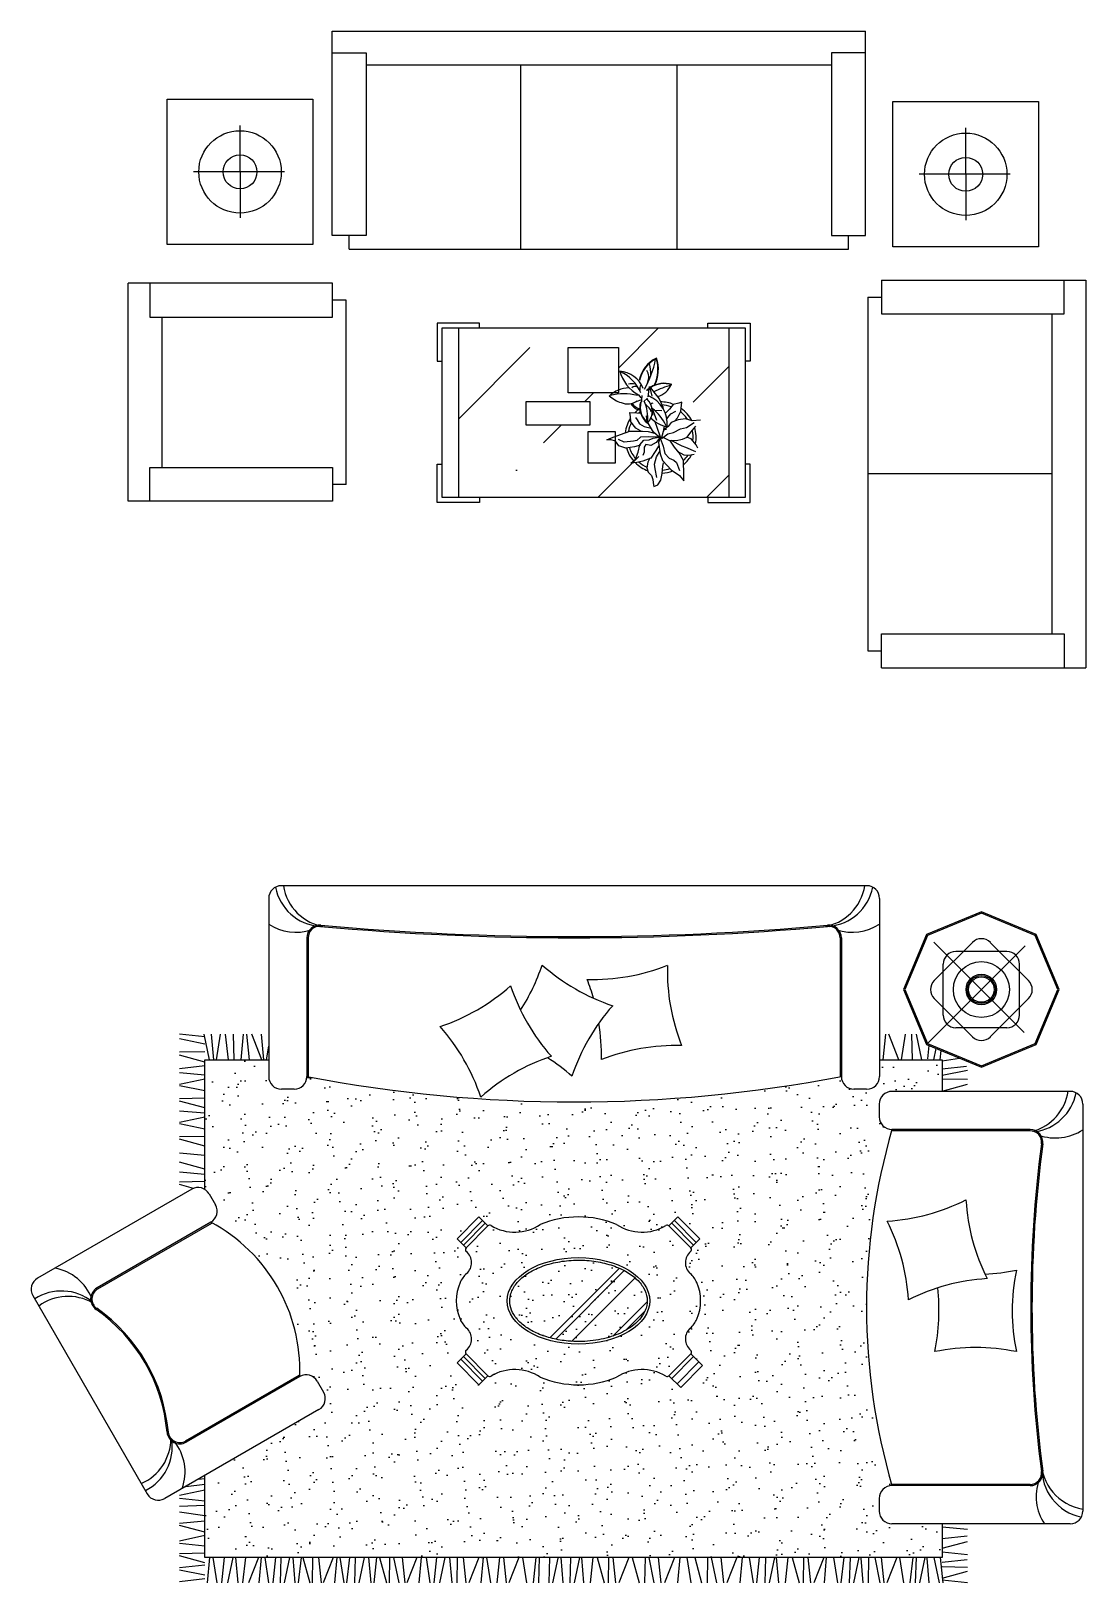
# Model space of a CAD drawing. Header units: inches. Extents: x 10.7 to 53.2, y 13 to 37.8.
# Drawn here: x 39.7 to 44.05, y 25.15 to 31.56 of the extents above; entities that cross this region are included whole.
import ezdxf

# ---------------------------------------------------------------- set-up
doc = ezdxf.new("R2010")
doc.units = ezdxf.units.IN
doc.header["$MEASUREMENT"] = 0
for name, color, linetype in [('02', 2, 'Continuous'), ('4', 4, 'Continuous'), ('8', 8, 'Continuous')]:
    doc.layers.add(name, color=color, linetype=linetype)

msp = doc.modelspace()

# ---------------------------------------------------------------- hatches: boundary and pattern name
at = {"layer": '4'}
h = msp.add_hatch(dxfattribs=at)
h.set_pattern_fill('ANSI36', color=256, scale=0.1, angle=180, style=0)
h.set_pattern_definition([(225, (61.4027, 24.74884), (-0.16838, -0.6173926), [0.79375, -0.15875, 0, -0.15875])])
h.paths.add_polyline_path([(42.5794, 30.3312), (41.464, 30.3312), (41.464, 29.6312), (42.5794, 29.6312)])
h.paths.add_polyline_path([(42.1097, 29.9042), (42.1097, 29.7728), (41.9991, 29.7728), (41.9991, 29.9042)], flags=16)
h.paths.add_polyline_path([(42.1235, 30.0632), (41.9162, 30.0632), (41.9162, 30.2499), (42.1235, 30.2499)], flags=16)
h.paths.add_polyline_path([(42.0061, 29.9301), (41.7435, 29.9301), (41.7435, 30.0269), (42.0061, 30.0269)], flags=16)
h = msp.add_hatch(dxfattribs=at)
h.set_pattern_fill('AR-SAND', color=256, scale=0.00525, angle=360, style=0)
h.set_pattern_definition([(37.5, (38.4322, 23.71842), (-0.0084, 0.256942), [0, -0.202692, 0, -0.226695, 0, -0.216694]), (7.5, (38.4322, 23.71842), (0.236, 0.376333), [0, -0.109347, 0, -0.1826895, 0, -0.070009]), (327.5, (38.26817, 23.71842), (0.415271, 0.000755), [0, -0.066675, 0, -0.24003, 0, -0.3133725]), (317.5, (38.26817, 23.71842), (0.400867, 0.117038), [0, -0.0333375, 0, -0.157353, 0, -0.1800225])])
edge = h.paths.add_edge_path()
edge.add_ellipse((41.959, 26.3152), major_axis=(-0.294, 0), ratio=0.607143, start_angle=0, end_angle=360)
at = {"layer": '8'}
h = msp.add_hatch(dxfattribs=at)
h.set_pattern_fill('AR-SAND', color=256, scale=0.07, angle=90, style=0)
h.set_pattern_definition([(127.5, (166.6913, -22.34588), (-0.13487766, -0.004409535), [0, -0.1064, 0, -0.119, 0, -0.11375]), (97.5, (166.6913, -22.34588), (-0.19755022, 0.12388437), [0, -0.0574, 0, -0.0959, 0, -0.03675]), (57.5, (166.6913, -22.43198), (-0.00039613, 0.21798993), [0, -0.035, 0, -0.126, 0, -0.1645]), (47.5, (166.6913, -22.43198), (-0.0614373, 0.21042886), [0, -0.0175, 0, -0.0826, 0, -0.0945])])
h.paths.add_polyline_path([(43.2524, 27.0225, -0.414214), (43.1999, 27.075), (43.1999, 27.1275, -0.414214), (43.2524, 27.18), (43.4589, 27.18), (43.4589, 27.3105), (43.201, 27.3105), (43.201, 27.2414, -0.414214), (43.1485, 27.1889), (43.096, 27.1889, -0.414214), (43.0435, 27.2414, -0.094227), (40.8615, 27.237), (40.8383, 27.237, -0.389983), (40.786, 27.1889), (40.7335, 27.1889, -0.414214), (40.681, 27.2414), (40.681, 27.3105), (40.4174, 27.3105), (40.4174, 26.775, -0.123229), (40.4352, 26.7567), (40.4614, 26.7112, -0.414214), (40.4422, 26.6395, -0.285714), (40.8097, 26.003, -0.414214), (40.8814, 25.9837), (40.9077, 25.9383, -0.414214), (40.8885, 25.8666), (40.4174, 25.5946), (40.4174, 25.2562), (43.4589, 25.2562), (43.4589, 25.395), (43.2524, 25.395, -0.414214), (43.1999, 25.4475), (43.1999, 25.5, -0.414214), (43.2524, 25.5525, -0.142857)])
h.paths.add_polyline_path([(42.4596, 26.5713), (42.4225, 26.5342), (42.3324, 26.6243), (42.3696, 26.6614)], flags=16)
h.paths.add_polyline_path([(41.5856, 26.6243), (41.4955, 26.5342), (41.4584, 26.5713), (41.5485, 26.6614)], flags=16)
edge = h.paths.add_edge_path(flags=16)
edge.add_ellipse((41.959, 26.3152), major_axis=(-0.294, 0), ratio=0.607143, start_angle=0, end_angle=360)
edge = h.paths.add_edge_path(flags=0)
edge.add_spline(control_points=[(42.1925, 26.41), (42.1933, 26.4093), (42.1941, 26.4086), (42.2086, 26.3957), (42.2195, 26.3826), (42.2352, 26.3554), (42.24, 26.3414), (42.2424, 26.3221), (42.2426, 26.3168), (42.2424, 26.3115)], knot_values=[3.118922, 3.118922, 3.118922, 3.118922, 3.134096, 3.134096, 3.395483, 3.395483, 3.656871, 3.656871, 3.75548, 3.75548, 3.75548, 3.75548], degree=3, periodic=0)
edge.add_spline(control_points=[(42.2424, 26.3115), (42.2421, 26.3028), (42.2406, 26.294), (42.2366, 26.281), (42.235, 26.2767), (42.233, 26.2724)], knot_values=[2.874632, 2.874632, 2.874632, 2.874632, 3.03741, 3.03741, 3.118922, 3.118922, 3.118922, 3.118922], degree=3, periodic=0)
edge.add_spline(control_points=[(42.233, 26.2724), (42.2288, 26.2629), (42.223, 26.2536), (42.2033, 26.2286), (42.1863, 26.2136), (42.162, 26.1982), (42.1583, 26.196), (42.1545, 26.1938)], knot_values=[2.321814, 2.321814, 2.321814, 2.321814, 2.501689, 2.501689, 2.819525, 2.819525, 2.874632, 2.874632, 2.874632, 2.874632], degree=3, periodic=0)
edge.add_spline(control_points=[(42.1545, 26.1938), (42.1383, 26.1847), (42.1202, 26.1766), (42.1008, 26.1699)], knot_values=[2.087513, 2.087513, 2.087513, 2.087513, 2.321814, 2.321814, 2.321814, 2.321814], degree=3, periodic=0)
edge.add_spline(control_points=[(42.1008, 26.1699), (42.0985, 26.1691), (42.0961, 26.1683), (42.067, 26.1589), (42.0378, 26.1528), (41.9823, 26.147), (41.9562, 26.1465), (41.9305, 26.148)], knot_values=[1.471399, 1.471399, 1.471399, 1.471399, 1.499827, 1.499827, 1.817662, 1.817662, 2.087513, 2.087513, 2.087513, 2.087513], degree=3, periodic=0)
edge.add_spline(control_points=[(41.9305, 26.148), (41.9259, 26.1483), (41.9213, 26.1487), (41.8992, 26.1507), (41.8818, 26.1532), (41.865, 26.1568)], knot_values=[1.237422, 1.237422, 1.237422, 1.237422, 1.285407, 1.285407, 1.471399, 1.471399, 1.471399, 1.471399], degree=3, periodic=0)
edge.add_spline(control_points=[(41.865, 26.1568), (41.8603, 26.1578), (41.8557, 26.1588), (41.8478, 26.1608), (41.8444, 26.1616), (41.841, 26.1626)], knot_values=[1.14759, 1.14759, 1.14759, 1.14759, 1.198834, 1.198834, 1.237422, 1.237422, 1.237422, 1.237422], degree=3, periodic=0)
edge.add_spline(control_points=[(41.841, 26.1626), (41.8237, 26.1673), (41.8073, 26.1731), (41.7736, 26.1877), (41.757, 26.1969), (41.7279, 26.2174), (41.7155, 26.2286), (41.6955, 26.2522), (41.688, 26.2646), (41.678, 26.2897), (41.6755, 26.3024), (41.6755, 26.3152), (41.6755, 26.3254), (41.6771, 26.3356), (41.6848, 26.3597), (41.6922, 26.3734), (41.7132, 26.3997), (41.7266, 26.4121), (41.7587, 26.4346), (41.7774, 26.4447), (41.8185, 26.4616), (41.841, 26.4685), (41.8882, 26.4785), (41.9129, 26.4816), (41.9629, 26.4838), (41.9881, 26.4829), (42.0373, 26.4773), (42.0613, 26.4725), (42.0994, 26.4613), (42.1143, 26.4559), (42.1282, 26.4497)], knot_values=[4.081409, 4.081409, 4.081409, 4.081409, 4.280057, 4.280057, 4.517292, 4.517292, 4.754528, 4.754528, 4.991763, 4.991763, 5.228999, 5.228999, 5.228999, 5.419392, 5.419392, 5.680779, 5.680779, 5.942167, 5.942167, 6.203554, 6.203554, 6.464941, 6.464941, 6.726329, 6.726329, 6.987716, 6.987716, 7.249104, 7.249104, 7.430775, 7.430775, 7.430775, 7.430775], degree=3, periodic=0)
edge.add_spline(control_points=[(42.1282, 26.4497), (42.1343, 26.447), (42.1402, 26.4441), (42.1467, 26.4408), (42.1474, 26.4404), (42.1482, 26.44)], knot_values=[3.9913, 3.9913, 3.9913, 3.9913, 4.071016, 4.071016, 4.081409, 4.081409, 4.081409, 4.081409], degree=3, periodic=0)
edge.add_spline(control_points=[(42.1482, 26.44), (42.1649, 26.431), (42.1798, 26.421), (42.1925, 26.41)], knot_values=[3.75548, 3.75548, 3.75548, 3.75548, 3.9913, 3.9913, 3.9913, 3.9913], degree=3, periodic=0)
h.paths.add_polyline_path([(42.4225, 26.0962), (42.4708, 26.0479), (42.3807, 25.9578), (42.3324, 26.0061, -0.344079), (42.3196, 26.0045, 0.288387), (42.1165, 26.0002, -0.2), (41.8015, 26.0002, 0.288387), (41.5984, 26.0045, -0.344079), (41.5856, 26.0061), (41.5485, 25.969), (41.4584, 26.059), (41.4955, 26.0962), (41.5856, 26.0061, 0.344079), (41.5984, 26.0045, -0.288387), (41.8015, 26.0002, 0.2), (42.1165, 26.0002, -0.288387), (42.3196, 26.0045, 0.344079), (42.3324, 26.0061)], flags=16)
h.paths.add_polyline_path([(41.4705, 26.3904, 0.205451), (41.4705, 26.24), (41.4705, 26.24, -0.205451), (41.4705, 26.3904)], flags=16)

# ---------------------------------------------------------------- linework, layer by layer
at = {"layer": '02'}
for p, q in [((42.2065, 30.0545), (42.2159, 30.0421)), ((42.2205, 30.0338), (42.2221, 30.0515)), ((42.2471, 30.0471), (42.2526, 30.0892)), ((42.2526, 30.0892), (42.2757, 30.059)), ((42.2526, 30.0892), (42.2617, 30.0489)), ((42.2757, 30.059), (42.2924, 30.0391)), ((42.1713, 29.9817), (42.2, 29.9809)), ((42.1737, 29.9642), (42.1713, 29.9817)), ((42.2, 29.9809), (42.2191, 29.9794)), ((42.2023, 30.0291), (42.2143, 30.0338)), ((42.2143, 30.0338), (42.2185, 30.0323)), ((42.2185, 30.0323), (42.2185, 30.0255)), ((42.2434, 30.0406), (42.2289, 30.0276)), ((42.2654, 29.9714), (42.263, 30)), ((42.2631, 29.9985), (42.2803, 29.9502)), ((42.2735, 29.9913), (42.3031, 29.9902)), ((42.2924, 30.0391), (42.3068, 30.0049)), ((42.3068, 30.0049), (42.3087, 29.9939)), ((42.3339, 29.9953), (42.3162, 29.9776)), ((42.3491, 30.0152), (42.3339, 29.9953)), ((42.3403, 29.977), (42.361, 29.9881)), ((42.373, 30.02), (42.3491, 30.0152)), ((42.3682, 29.9603), (42.3816, 29.9881)), ((42.3857, 30.024), (42.373, 30.02)), ((42.3816, 29.9881), (42.3857, 30.024)), ((42.1753, 29.9435), (42.1737, 29.9642)), ((42.1953, 29.918), (42.1753, 29.9435)), ((42.1936, 29.961), (42.2008, 29.9523)), ((42.2144, 29.9061), (42.1953, 29.918)), ((42.2008, 29.9523), (42.2111, 29.9355)), ((42.2111, 29.9355), (42.2303, 29.9244)), ((42.2303, 29.9244), (42.259, 29.9172)), ((42.2402, 29.9688), (42.2414, 29.9682)), ((42.2422, 29.9443), (42.2402, 29.9688)), ((42.2685, 29.9005), (42.2422, 29.9443)), ((42.2813, 29.9284), (42.2744, 29.9469)), ((42.2988, 29.8758), (42.2813, 29.9284)), ((42.3121, 29.9274), (42.3084, 29.903)), ((42.3292, 29.9244), (42.3123, 29.9116)), ((42.3225, 29.9534), (42.3275, 29.9618)), ((42.3275, 29.9618), (42.3403, 29.977)), ((42.3419, 29.9412), (42.3292, 29.9244)), ((42.3697, 29.9515), (42.3419, 29.9412)), ((42.3561, 29.9476), (42.3682, 29.9603)), ((42.4001, 29.9554), (42.3697, 29.9515)), ((42.3802, 29.9141), (42.404, 29.9196)), ((42.4279, 29.9482), (42.4001, 29.9554)), ((42.404, 29.9196), (42.4367, 29.9412)), ((42.4232, 29.9005), (42.4431, 29.9252)), ((42.0765, 29.8695), (42.0948, 29.8781)), ((42.0933, 29.8687), (42.0765, 29.8695)), ((42.1116, 29.8639), (42.0933, 29.8687)), ((42.0948, 29.8781), (42.133, 29.8917)), ((42.1258, 29.8448), (42.1116, 29.8639)), ((42.1474, 29.8598), (42.1235, 29.8711)), ((42.133, 29.8917), (42.1705, 29.9053)), ((42.1856, 29.8639), (42.1474, 29.8598)), ((42.1705, 29.9053), (42.2231, 29.9053)), ((42.1992, 29.8662), (42.1856, 29.8639)), ((42.2152, 29.8798), (42.1992, 29.8662)), ((42.212, 29.8479), (42.228, 29.8678)), ((42.2478, 29.8814), (42.2152, 29.8798)), ((42.2231, 29.9053), (42.2463, 29.903)), ((42.228, 29.8678), (42.251, 29.8687)), ((42.2463, 29.903), (42.2733, 29.8966)), ((42.2893, 29.8806), (42.2478, 29.8814)), ((42.251, 29.8687), (42.2677, 29.8766)), ((42.2796, 29.8583), (42.2582, 29.8463)), ((42.2677, 29.8766), (42.2924, 29.8798)), ((42.2996, 29.8734), (42.2685, 29.9005)), ((42.2932, 29.8758), (42.2796, 29.8583)), ((42.2956, 29.8781), (42.2893, 29.8583)), ((42.2893, 29.8583), (42.2965, 29.8113)), ((42.2924, 29.8798), (42.2932, 29.8758)), ((42.306, 29.8798), (42.2965, 29.8758)), ((42.2965, 29.8758), (42.3084, 29.8432)), ((42.3084, 29.903), (42.2996, 29.8734)), ((42.3045, 29.8766), (42.3283, 29.8933)), ((42.3386, 29.8631), (42.306, 29.8798)), ((42.3123, 29.9116), (42.31, 29.9053)), ((42.3283, 29.8933), (42.3506, 29.8997)), ((42.3331, 29.8678), (42.3618, 29.867)), ((42.3547, 29.8391), (42.3386, 29.8631)), ((42.3867, 29.8437), (42.3408, 29.867)), ((42.3506, 29.8997), (42.3802, 29.9141)), ((42.3618, 29.867), (42.388, 29.8726)), ((42.388, 29.8726), (42.408, 29.8806)), ((42.408, 29.8806), (42.4232, 29.9005)), ((42.4242, 29.8737), (42.4084, 29.8795)), ((42.4451, 29.8487), (42.4242, 29.8737)), ((42.1546, 29.8352), (42.1258, 29.8448)), ((42.1896, 29.8399), (42.1546, 29.8352)), ((42.1753, 29.7722), (42.1945, 29.7897)), ((42.2152, 29.8471), (42.1896, 29.8399)), ((42.1945, 29.7897), (42.2056, 29.8177)), ((42.2056, 29.8177), (42.212, 29.8479)), ((42.2295, 29.8185), (42.2247, 29.8049)), ((42.2574, 29.7938), (42.2247, 29.7811)), ((42.2375, 29.8503), (42.2295, 29.8384)), ((42.2295, 29.8384), (42.2295, 29.8185)), ((42.2582, 29.8463), (42.2375, 29.8503)), ((42.2535, 29.793), (42.2446, 29.777)), ((42.2757, 29.8216), (42.2574, 29.7938)), ((42.2726, 29.769), (42.2805, 29.7994)), ((42.2917, 29.8471), (42.2757, 29.8216)), ((42.2805, 29.7994), (42.2956, 29.824)), ((42.2965, 29.8113), (42.3051, 29.7834)), ((42.3084, 29.8432), (42.3148, 29.8129)), ((42.3148, 29.8129), (42.3331, 29.793)), ((42.3331, 29.793), (42.3522, 29.7858)), ((42.3746, 29.816), (42.3547, 29.8391)), ((42.3666, 29.822), (42.3943, 29.807)), ((42.3929, 29.7834), (42.3746, 29.816)), ((42.4025, 29.8379), (42.3867, 29.8437)), ((42.3943, 29.807), (42.4168, 29.8061)), ((42.4427, 29.8202), (42.4025, 29.8379)), ((42.4168, 29.8061), (42.4359, 29.8103)), ((42.451, 29.8353), (42.4451, 29.8487)), ((42.1992, 29.7762), (42.1753, 29.7722)), ((42.2247, 29.7811), (42.1992, 29.7762)), ((42.2446, 29.777), (42.2407, 29.7539)), ((42.2407, 29.7539), (42.2471, 29.7356)), ((42.2471, 29.7356), (42.2605, 29.7213)), ((42.2757, 29.7492), (42.2726, 29.769)), ((42.2821, 29.7133), (42.2757, 29.7492)), ((42.2988, 29.7021), (42.3037, 29.7308)), ((42.3037, 29.7308), (42.3068, 29.7611)), ((42.3051, 29.7834), (42.3251, 29.7626)), ((42.3068, 29.7611), (42.3092, 29.7739)), ((42.3251, 29.7626), (42.3419, 29.7459)), ((42.3419, 29.7459), (42.3761, 29.7213)), ((42.3522, 29.7858), (42.3641, 29.7754)), ((42.3641, 29.7754), (42.3682, 29.7651)), ((42.3682, 29.7651), (42.3761, 29.742)), ((42.3937, 29.7252), (42.3929, 29.7834)), ((42.3937, 29.7005), (42.3937, 29.7252)), ((42.2605, 29.7213), (42.2654, 29.7053)), ((42.2654, 29.7053), (42.2685, 29.6814)), ((42.2685, 29.6814), (42.2693, 29.6767)), ((42.2693, 29.6767), (42.2868, 29.683)), ((42.2868, 29.683), (42.2988, 29.7021)), ((42.3761, 29.7213), (42.3937, 29.7005)), ((43.3942, 27.3733), (43.8021, 27.7811)), ((43.7978, 27.4231), (43.4253, 27.7956)), ((43.4264, 27.6371), (43.5839, 27.7946)), ((43.726, 27.7575), (43.516, 27.7575)), ((43.6581, 27.7946), (43.8156, 27.6371)), ((43.4635, 27.495), (43.4635, 27.705)), ((43.7785, 27.495), (43.7785, 27.705)), ((43.4264, 27.5629), (43.5839, 27.4054)), ((43.8156, 27.5629), (43.6581, 27.4054)), ((43.726, 27.4425), (43.516, 27.4425)), ((40.4174, 27.405), (40.3124, 27.416)), ((40.4174, 27.3747), (40.3124, 27.3961)), ((40.4128, 27.4155), (40.4351, 27.3105)), ((40.4437, 27.4155), (40.4531, 27.3105)), ((40.4664, 27.3105), (40.4821, 27.4155)), ((40.5018, 27.4155), (40.5137, 27.3105)), ((40.5391, 27.3105), (40.5358, 27.4155)), ((40.5754, 27.4155), (40.5661, 27.3105)), ((40.5892, 27.4155), (40.6006, 27.3105)), ((40.6532, 27.3105), (40.6116, 27.4155)), ((40.6499, 27.4155), (40.6593, 27.3105)), ((40.6726, 27.3105), (40.681, 27.3661)), ((43.2154, 27.3105), (43.2264, 27.4155)), ((43.2805, 27.3105), (43.2389, 27.4155)), ((43.2918, 27.3105), (43.3076, 27.4155)), ((43.3373, 27.3105), (43.334, 27.4155)), ((43.3525, 27.4155), (43.3748, 27.3105)), ((43.4041, 27.3692), (43.3992, 27.3142)), ((43.4252, 27.3105), (43.4346, 27.3565)), ((40.3124, 27.3428), (40.4174, 27.3448)), ((40.4174, 27.3009), (40.3124, 27.3292)), ((43.4512, 27.3105), (43.4551, 27.348)), ((43.4589, 27.3055), (43.5314, 27.3164)), ((40.3124, 27.2747), (40.4174, 27.2862)), ((40.3124, 27.2575), (40.4174, 27.2483)), ((40.3124, 27.2097), (40.4174, 27.232)), ((43.4589, 27.2734), (43.5603, 27.284)), ((43.4589, 27.2467), (43.5639, 27.268)), ((43.5639, 27.2287), (43.4589, 27.2307)), ((40.4174, 27.1818), (40.3124, 27.2031)), ((43.4589, 27.1811), (43.5639, 27.2094)), ((40.3124, 27.1509), (40.4174, 27.1529)), ((40.4174, 27.1113), (40.3124, 27.1396)), ((40.3124, 27.1001), (40.4174, 27.0909)), ((40.3124, 27.0523), (40.4174, 27.0746)), ((40.4174, 27.0244), (40.3124, 27.0457)), ((40.3124, 26.9935), (40.4174, 26.9955)), ((40.4174, 26.9539), (40.3124, 26.9822)), ((40.3124, 26.9263), (40.4174, 26.9171)), ((40.4174, 26.8588), (40.3124, 26.8871)), ((40.3124, 26.8476), (40.4174, 26.8384)), ((40.3124, 26.8065), (40.4174, 26.8086)), ((40.3711, 26.7795), (40.3124, 26.7953)), ((40.3124, 25.5133), (40.4174, 25.5356)), ((40.4174, 25.4878), (40.3137, 25.4987)), ((40.4174, 25.4699), (40.3124, 25.4667)), ((40.4174, 25.4272), (40.3124, 25.443)), ((40.3124, 25.3975), (40.4174, 25.4069)), ((40.4174, 25.3598), (40.3124, 25.3881)), ((43.5639, 25.3717), (43.4589, 25.3811)), ((40.3124, 25.3252), (40.4174, 25.3475)), ((40.4174, 25.3028), (40.3137, 25.3136)), ((43.4589, 25.3344), (43.5627, 25.3452)), ((43.4589, 25.2939), (43.5639, 25.3222)), ((40.3124, 25.273), (40.4174, 25.2751)), ((40.4174, 25.2343), (40.3124, 25.2626)), ((40.4282, 25.1512), (40.4376, 25.2562)), ((40.4509, 25.2562), (40.4667, 25.1512)), ((40.4872, 25.1512), (40.4991, 25.2562)), ((40.5118, 25.1512), (40.5341, 25.2562)), ((40.5545, 25.1512), (40.5452, 25.2562)), ((40.5747, 25.1512), (40.5862, 25.2562)), ((40.6387, 25.2562), (40.5971, 25.1512)), ((40.6419, 25.1512), (40.6512, 25.2562)), ((40.6646, 25.2562), (40.6803, 25.1512)), ((40.6992, 25.1512), (40.7111, 25.2562)), ((40.7318, 25.2562), (40.7286, 25.1512)), ((40.7464, 25.1512), (40.7687, 25.2562)), ((40.7906, 25.1512), (40.7814, 25.2562)), ((40.8045, 25.1512), (40.8159, 25.2562)), ((40.8218, 25.2562), (40.8501, 25.1512)), ((40.8613, 25.1512), (40.8633, 25.2562)), ((40.8867, 25.2562), (40.8977, 25.1512)), ((40.9472, 25.2562), (40.9056, 25.1512)), ((40.9538, 25.1512), (40.9632, 25.2562)), ((40.9751, 25.2562), (40.9908, 25.1512)), ((41.0036, 25.1512), (41.0154, 25.2562)), ((41.0381, 25.2562), (41.0349, 25.1512)), ((41.0538, 25.1512), (41.0761, 25.2562)), ((41.1033, 25.1512), (41.094, 25.2562)), ((41.1158, 25.1512), (41.1272, 25.2562)), ((41.1385, 25.2562), (41.1668, 25.1512)), ((41.1789, 25.1512), (41.181, 25.2562)), ((41.1961, 25.2562), (41.2175, 25.1512)), ((41.231, 25.2562), (41.242, 25.1512)), ((41.2928, 25.2562), (41.2512, 25.1512)), ((41.302, 25.1512), (41.3114, 25.2562)), ((41.3307, 25.2562), (41.3464, 25.1512)), ((41.363, 25.1512), (41.3748, 25.2562)), ((41.3866, 25.1512), (41.4089, 25.2562)), ((41.4376, 25.1512), (41.4283, 25.2562)), ((41.4584, 25.1512), (41.4604, 25.2562)), ((41.483, 25.2562), (41.4939, 25.1512)), ((41.5481, 25.2562), (41.5064, 25.1512)), ((41.5577, 25.1512), (41.5671, 25.2562)), ((41.5799, 25.2562), (41.5956, 25.1512)), ((41.6232, 25.1512), (41.635, 25.2562)), ((41.6499, 25.2562), (41.6608, 25.1512)), ((41.7131, 25.2562), (41.6715, 25.1512)), ((41.7284, 25.2562), (41.7441, 25.1512)), ((41.7731, 25.1512), (41.785, 25.2562)), ((41.797, 25.2562), (41.7938, 25.1512)), ((41.8393, 25.2562), (41.8361, 25.1512)), ((41.8539, 25.1512), (41.8757, 25.2536)), ((41.8965, 25.1512), (41.8873, 25.2562)), ((41.9268, 25.2562), (41.9236, 25.1512)), ((41.9425, 25.1512), (41.9648, 25.2562)), ((41.9814, 25.1512), (41.9722, 25.2562)), ((42.0081, 25.1512), (42.0196, 25.2562)), ((42.0364, 25.2562), (42.0647, 25.1512)), ((42.0823, 25.1512), (42.0844, 25.2562)), ((42.101, 25.2562), (42.1119, 25.1512)), ((42.1671, 25.2562), (42.1254, 25.1512)), ((42.1811, 25.2562), (42.2094, 25.1512)), ((42.2332, 25.1512), (42.2353, 25.2562)), ((42.2491, 25.2562), (42.2705, 25.1512)), ((42.2882, 25.2562), (42.2991, 25.1512)), ((42.3552, 25.2562), (42.3135, 25.1512)), ((42.3691, 25.1512), (42.3785, 25.2562)), ((42.4063, 25.2562), (42.422, 25.1512)), ((42.4386, 25.2562), (42.4669, 25.1512)), ((42.4907, 25.1512), (42.4928, 25.2562)), ((42.5066, 25.2562), (42.528, 25.1512)), ((42.5457, 25.2562), (42.5567, 25.1512)), ((42.6127, 25.2562), (42.5711, 25.1512)), ((42.6266, 25.1512), (42.636, 25.2562)), ((42.6638, 25.2562), (42.6796, 25.1512)), ((42.6945, 25.1512), (42.7064, 25.2562)), ((42.7312, 25.2562), (42.728, 25.1512)), ((42.7469, 25.1512), (42.7692, 25.2562)), ((42.7859, 25.1512), (42.7766, 25.2562)), ((42.8125, 25.1512), (42.824, 25.2562)), ((42.8408, 25.2562), (42.8691, 25.1512)), ((42.8867, 25.1512), (42.8888, 25.2562)), ((42.9054, 25.2562), (42.9163, 25.1512)), ((42.9715, 25.2562), (42.9298, 25.1512)), ((42.9735, 25.1512), (42.9829, 25.2562)), ((43.0113, 25.2562), (43.027, 25.1512)), ((43.0433, 25.1512), (43.0552, 25.2562)), ((43.0792, 25.2562), (43.0759, 25.1512)), ((43.0944, 25.1512), (43.1167, 25.2562)), ((43.1341, 25.1512), (43.1251, 25.2525)), ((43.1549, 25.1512), (43.1569, 25.2562)), ((43.1813, 25.2562), (43.2026, 25.1512)), ((43.2073, 25.2562), (43.2182, 25.1512)), ((43.2723, 25.2562), (43.2307, 25.1512)), ((43.2836, 25.2562), (43.2994, 25.1512)), ((43.3273, 25.1512), (43.3391, 25.2562)), ((43.3515, 25.2562), (43.3482, 25.1512)), ((43.3667, 25.1512), (43.389, 25.2562)), ((43.4064, 25.1512), (43.3974, 25.2525)), ((43.4252, 25.2562), (43.4466, 25.1512)), ((43.4512, 25.2562), (43.4621, 25.1512)), ((43.5639, 25.2667), (43.4589, 25.2781)), ((43.4589, 25.2366), (43.5627, 25.2474)), ((40.3124, 25.2144), (40.4174, 25.2258)), ((40.4174, 25.1828), (40.3124, 25.2042)), ((43.5639, 25.2149), (43.4589, 25.2169)), ((43.4589, 25.1707), (43.5639, 25.199)), ((40.3124, 25.1574), (40.4174, 25.1692)), ((43.5639, 25.1507), (43.4589, 25.1621))]:
    msp.add_line(p, q, dxfattribs=at)
for points in [[(42.1235, 30.2499), (42.1235, 30.0632), (41.9162, 30.0632), (41.9162, 30.2499)], [(42.0061, 30.0269), (42.0061, 29.9301), (41.7435, 29.9301), (41.7435, 30.0269)], [(42.1097, 29.9042), (42.1097, 29.7728), (41.9991, 29.7728), (41.9991, 29.9042)], [(43.621, 27.285), (43.8437, 27.3773), (43.936, 27.6), (43.8437, 27.8227), (43.621, 27.915), (43.3983, 27.8227), (43.306, 27.6), (43.3983, 27.3773)]]:
    msp.add_lwpolyline(points, close=True, dxfattribs=at)
for radius in [0.1155, 0.063, 0.0578, 0.0525]:
    msp.add_circle((43.621, 27.6), radius, dxfattribs=at)
for centre, radius, start, end in [((42.3351, 30.0905), 0.1278, 115.14214, 169.46542), ((42.3351, 30.0905), 0.1264, 115.14214, 169.46542), ((41.8857, 30.2777), 0.3988, 330.112, 348.98891), ((42.1285, 30.1455), 0.1289, 354.91528, 17.10273), ((42.1453, 30.1596), 0.1418, 332.98882, 19.01578), ((42.1453, 30.1596), 0.1433, 332.98882, 19.01578), ((42.1208, 30.0396), 0.1131, 21.53904, 85.79574), ((42.284, 30.1946), 0.1601, 194.7683, 241.04467), ((42.0566, 29.9944), 0.1736, 23.42251, 63.76599), ((42.1987, 30.128), 0.0505, 334.87421, 33.55415), ((42.1718, 29.9581), 0.1257, 91.8848, 133.1752), ((42.1717, 30.1417), 0.1244, 226.49037, 252.99676), ((42.145, 29.8217), 0.2372, 76.12378, 103.34324), ((42.1795, 30.0582), 0.0427, 71.56505, 108.43495), ((42.1925, 30.0684), 0.0211, 60.58054, 131.56437), ((42.247, 30.0793), 0.0349, 151.1226, 191.57232), ((42.3125, 29.9991), 0.1036, 125.81605, 134.15829), ((42.3125, 29.9991), 0.1021, 126.59901, 134.15829), ((42.4687, 29.6709), 0.4432, 119.8389, 120.16578), ((42.1989, 29.9341), 0.1265, 354.83703, 67.36537), ((42.3125, 29.9991), 0.1036, 72.2008, 123.38587), ((42.3125, 29.9991), 0.1021, 72.2008, 123.329), ((42.4687, 29.6709), 0.4432, 106.60466, 116.68275), ((42.2629, 30.1305), 0.0853, 284.93185, 337.21261), ((42.1615, 30.0876), 0.0699, 248.10304, 304.89339), ((42.2279, 30.0524), 0.063, 213.49869, 256.35315), ((42.2279, 30.0524), 0.0581, 213.49869, 256.35315), ((42.2973, 29.8788), 0.147, 124.69115, 135.84728), ((42.2973, 29.8788), 0.1347, 127.40376, 131.1349), ((42.2947, 30.0032), 0.0826, 163.9473, 232.20535), ((42.2947, 30.0032), 0.0811, 163.9473, 232.20535), ((42.0818, 29.9618), 0.1631, 353.53828, 24.37131), ((42.2224, 29.9769), 0.0378, 11.59467, 70.47602), ((42.2973, 29.8788), 0.147, 112.97684, 114.73039), ((42.1919, 29.9867), 0.0714, 316.78764, 46.51477), ((42.2805, 29.9772), 0.0457, 108.5877, 120.3501), ((42.1641, 29.8605), 0.1699, 23.18734, 54.336), ((42.2973, 29.8788), 0.147, 68.58618, 89.74423), ((42.2973, 29.8788), 0.1347, 70.65586, 87.50575), ((42.2973, 29.8788), 0.1347, 33.38678, 52.07557), ((42.2973, 29.8788), 0.147, 28.34547, 54.45412), ((42.2973, 29.8788), 0.147, 146.95629, 172.29505), ((42.2973, 29.8788), 0.1347, 152.68987, 169.53455), ((42.3607, 30.0675), 0.1497, 225.27307, 256.09548), ((42.2973, 29.8788), 0.147, 349.70377, 16.12808), ((42.2973, 29.8788), 0.1347, 354.18858, 12.40281), ((42.2973, 29.8788), 0.147, 197.12296, 220.98158), ((42.2973, 29.8788), 0.1347, 197.98642, 220.5771), ((42.2973, 29.8788), 0.1347, 315.08351, 327.50228), ((42.2973, 29.8788), 0.147, 310.66056, 331.33926), ((42.2973, 29.8788), 0.147, 224.80206, 249.18037), ((42.2973, 29.8788), 0.1347, 228.47558, 245.33471), ((42.2973, 29.8788), 0.147, 272.50299, 290.45628), ((42.2973, 29.8788), 0.1347, 273.26994, 287.40025), ((43.621, 27.7575), 0.0525, 45, 135), ((43.516, 27.705), 0.0525, 90, 180), ((43.726, 27.705), 0.0525, 0, 90), ((43.4635, 27.6), 0.0525, 135, 225), ((43.7785, 27.6), 0.0525, 315, 45), ((43.516, 27.495), 0.0525, 180, 270), ((43.726, 27.495), 0.0525, 270, 0), ((43.621, 27.4425), 0.0525, 225, 315)]:
    msp.add_arc(centre, radius, start, end, dxfattribs=at)
at = {"layer": '4'}
for p, q in [((40.9432, 31.5566), (43.1432, 31.5566)), ((40.9432, 30.713), (40.9432, 31.5566)), ((41.0832, 31.4166), (43.0032, 31.4166)), ((41.7199, 31.4166), (41.7199, 30.6566)), ((42.3666, 30.6566), (42.3666, 31.4166)), ((41.0132, 30.6566), (41.0132, 30.713)), ((43.0732, 30.6566), (43.0732, 30.713)), ((41.0132, 30.6566), (43.0732, 30.6566)), ((40.9449, 30.5154), (40.1013, 30.5154)), ((40.1013, 29.6154), (40.1013, 30.5154)), ((43.209, 30.5286), (44.0525, 30.5286)), ((44.0525, 30.5286), (44.0525, 28.9286)), ((41.0013, 30.4454), (40.9449, 30.4454)), ((41.0013, 29.6854), (41.0013, 30.4454)), ((43.1525, 30.4586), (43.1525, 28.9986)), ((43.1525, 30.4586), (43.209, 30.4586)), ((40.2413, 29.7554), (40.2413, 30.3754)), ((43.9125, 30.3886), (43.9125, 29.0686)), ((41.464, 30.3312), (41.464, 29.6312)), ((42.5794, 30.3312), (42.5794, 29.6312)), ((42.4622, 29.9499), (42.4279, 29.9482)), ((43.9125, 29.7286), (43.1525, 29.7286)), ((41.0013, 29.6854), (40.9449, 29.6854)), ((40.9449, 29.6154), (40.1013, 29.6154)), ((43.1525, 28.9986), (43.209, 28.9986)), ((43.209, 28.9286), (44.0525, 28.9286)), ((43.1485, 28.0289), (40.7335, 28.0289)), ((40.681, 27.9764), (40.681, 27.2414)), ((43.201, 27.9764), (43.201, 27.2414)), ((40.8385, 27.8138), (40.8385, 27.2414)), ((40.8437, 27.8138), (40.8437, 27.2414)), ((43.0382, 27.8138), (43.0382, 27.2414)), ((43.0435, 27.8138), (43.0435, 27.2414)), ((40.786, 27.1889), (40.7335, 27.1889)), ((43.1469, 27.1889), (43.0944, 27.1889)), ((43.9874, 27.18), (43.2524, 27.18)), ((43.1999, 27.1275), (43.1999, 27.075)), ((44.0399, 27.1275), (44.0399, 25.4475)), ((43.8222, 27.0225), (43.2524, 27.0225)), ((43.8222, 27.0172), (43.2524, 27.0172)), ((40.3635, 26.7759), (39.7269, 26.4084)), ((40.4352, 26.7567), (40.4614, 26.7112)), ((41.4584, 26.5713), (41.5485, 26.6614)), ((41.5485, 26.6614), (41.5856, 26.6243)), ((42.3324, 26.6243), (42.3696, 26.6614)), ((42.3696, 26.6614), (42.4596, 26.5713)), ((40.4422, 26.6395), (39.9728, 26.3685)), ((40.4448, 26.6349), (39.9754, 26.3639)), ((41.4733, 26.5565), (41.5633, 26.6465)), ((41.4844, 26.5453), (41.5745, 26.6354)), ((41.4955, 26.5342), (41.5856, 26.6243)), ((42.3324, 26.6243), (42.4225, 26.5342)), ((42.3436, 26.6354), (42.4336, 26.5453)), ((42.3547, 26.6465), (42.4448, 26.5565)), ((41.4955, 26.5342), (41.4584, 26.5713)), ((42.4225, 26.5342), (42.4596, 26.5713)), ((41.841, 26.1626), (42.1282, 26.4497)), ((41.865, 26.1568), (42.1482, 26.44)), ((41.9305, 26.148), (42.1925, 26.41)), ((39.7077, 26.3367), (40.1802, 25.5183)), ((42.1008, 26.1699), (42.2424, 26.3115)), ((42.1545, 26.1938), (42.233, 26.2724)), ((41.4955, 26.0962), (41.4584, 26.059)), ((41.5633, 25.9838), (41.4733, 26.0739)), ((41.5745, 25.995), (41.4844, 26.085)), ((41.5856, 26.0061), (41.4955, 26.0962)), ((42.4225, 26.0962), (42.3324, 26.0061)), ((42.4336, 26.085), (42.3436, 25.995)), ((42.4225, 26.0962), (42.4708, 26.0479)), ((41.5485, 25.969), (41.4584, 26.059)), ((42.4559, 26.0628), (42.3658, 25.9727)), ((42.4708, 26.0479), (42.3807, 25.9578)), ((40.8071, 26.0075), (40.3377, 25.7365)), ((40.8097, 26.003), (40.3403, 25.7319)), ((40.8814, 25.9837), (40.9077, 25.9383)), ((41.5485, 25.969), (41.5856, 26.0061)), ((42.3324, 26.0061), (42.3807, 25.9578)), ((40.8885, 25.8666), (40.2519, 25.4991)), ((40.3906, 25.5791), (40.4174, 25.5815)), ((40.3391, 25.5494), (40.4174, 25.5582)), ((43.1999, 25.5), (43.1999, 25.4475)), ((43.8222, 25.5577), (43.2524, 25.5577)), ((43.8222, 25.5525), (43.2524, 25.5525)), ((43.9874, 25.395), (43.2524, 25.395))]:
    msp.add_line(p, q, dxfattribs=at)
for points in [[(43.1432, 31.4666), (43.0032, 31.4666), (43.0032, 30.713), (43.1432, 30.713), (43.1432, 31.5566)], [(40.9432, 31.4666), (41.0832, 31.4666), (41.0832, 30.713), (40.9432, 30.713)], [(40.5624, 31.1671), (40.5627, 30.7855)], [(43.5563, 31.1572), (43.5565, 30.7756)], [(40.7462, 30.9751), (40.3705, 30.9751)], [(43.74, 30.9652), (43.3643, 30.9652)], [(40.1913, 30.5154), (40.1913, 30.3754), (40.9449, 30.3754), (40.9449, 30.5154)], [(43.209, 30.5286), (43.209, 30.3886), (43.9625, 30.3886), (43.9625, 30.5286)], [(41.5513, 30.3312), (41.5513, 30.3512), (41.3767, 30.3512), (41.3767, 30.1937), (41.3967, 30.1937)], [(42.4922, 30.3312), (42.4922, 30.3512), (42.6667, 30.3512), (42.6667, 30.1937), (42.6467, 30.1937)], [(40.1913, 29.6154), (40.1913, 29.7554), (40.9449, 29.7554), (40.9449, 29.6154)], [(41.5513, 29.6312), (41.5513, 29.6112), (41.3767, 29.6112), (41.3767, 29.7687), (41.3967, 29.7687)], [(42.4922, 29.6312), (42.4922, 29.6112), (42.6667, 29.6112), (42.6667, 29.7687), (42.6467, 29.7687)], [(43.209, 28.9286), (43.209, 29.0686), (43.9625, 29.0686), (43.9625, 28.9286)], [(40.4174, 26.775), (40.4174, 27.3105), (40.681, 27.3105)], [(43.201, 27.3105), (43.4589, 27.3105), (43.4589, 27.18)], [(40.8383, 27.237), (40.8615, 27.237)], [(43.4589, 25.395), (43.4589, 25.2562), (40.4174, 25.2562), (40.4174, 25.5946)]]:
    msp.add_lwpolyline(points, dxfattribs=at)
for points in [[(40.2626, 30.6751), (40.2626, 31.2751), (40.8626, 31.2751), (40.8626, 30.6751)], [(43.2564, 30.6652), (43.2564, 31.2652), (43.8564, 31.2652), (43.8564, 30.6652)], [(42.6467, 30.3312), (42.6467, 29.6312), (41.3967, 29.6312), (41.3967, 30.3312)], [(43.621, 27.2793), (43.8477, 27.3732), (43.9416, 27.6), (43.8477, 27.8267), (43.621, 27.9206), (43.3942, 27.8267), (43.3003, 27.6), (43.3942, 27.3732)]]:
    msp.add_lwpolyline(points, close=True, dxfattribs=at)
for centre, radius in [((40.5627, 30.9751), 0.17), ((43.5565, 30.9652), 0.17), ((40.5627, 30.9751), 0.07), ((43.5565, 30.9652), 0.07)]:
    msp.add_circle(centre, radius, dxfattribs=at)
for centre, radius, start, end in [((40.7335, 27.9764), 0.0525, 90, 180), ((40.9073, 28.0628), 0.2026, 191.42131, 264.89451), ((40.9419, 28.0597), 0.2026, 188.75922, 261.5872), ((42.9401, 28.0597), 0.2026, 278.4128, 351.24078), ((42.9746, 28.0628), 0.2026, 275.10549, 348.57869), ((43.1485, 27.9764), 0.0525, 0, 90), ((40.7932, 28.0389), 0.2026, 236.36179, 288.3359), ((40.891, 27.8138), 0.0525, 84.83121, 180), ((41.941, 39.4214), 11.6025, 264.83121, 275.16879), ((42.991, 27.8138), 0.0525, 0, 95.16879), ((43.0887, 28.0389), 0.2026, 251.6641, 303.63821), ((40.891, 27.8138), 0.0473, 84.83121, 180), ((41.941, 39.4214), 11.6078, 264.83121, 275.16879), ((42.991, 27.8138), 0.0473, 0, 95.16879), ((41.005, 27.9716), 0.8484, 327.45718, 341.42119), ((42.3704, 28.3375), 0.8484, 228.57881, 251.42119), ((42.016, 28.4899), 0.8484, 268.57881, 291.42119), ((43.174, 27.679), 0.8484, 178.57881, 201.42119), ((41.1178, 28.2517), 0.8484, 288.57881, 311.42119), ((42.4833, 27.8859), 0.8484, 198.57881, 221.42119), ((41.2052, 27.3319), 0.8484, 15.90268, 21.42119), ((42.7363, 26.972), 0.8484, 138.57881, 161.42119), ((40.752, 26.8863), 0.8484, 18.57881, 41.42119), ((41.2052, 27.3319), 0.8484, 358.57881, 8.80538), ((42.3632, 26.521), 0.8484, 88.57881, 111.42119), ((42.1174, 26.5204), 0.8484, 108.57881, 131.42119), ((41.3708, 26.6061), 0.8484, 48.57881, 57.16163), ((40.7335, 27.2414), 0.0525, 180, 270), ((40.786, 27.2414), 0.0525, 270, 0), ((41.941, 32.977), 5.8406, 259.11934, 280.88066), ((43.096, 27.2414), 0.0525, 180, 270), ((43.1485, 27.2414), 0.0525, 270, 0), ((43.2524, 27.1275), 0.0525, 90, 180), ((43.7791, 27.2109), 0.2026, 285.68986, 351.24078), ((43.8136, 27.2139), 0.2026, 277.86326, 348.57869), ((43.9874, 27.1275), 0.0525, 0, 90), ((43.2524, 27.075), 0.0525, 180, 270), ((45.7724, 26.2875), 2.625, 163.7398, 196.2602), ((43.8222, 26.97), 0.0525, 352.49266, 90), ((43.8222, 26.97), 0.0473, 352.49266, 90), ((43.9277, 27.19), 0.2026, 250.26616, 303.63821), ((49.0012, 26.2875), 5.1765, 172.49266, 187.50734), ((49.0012, 26.2875), 5.1713, 172.49266, 187.50734), ((40.3897, 26.7304), 0.0525, 30, 120), ((43.1802, 27.4913), 0.8484, 273.57881, 296.42119), ((44.4044, 26.7845), 0.8484, 183.57881, 206.42119), ((40.416, 26.6849), 0.0525, 300, 30), ((41.959, 26.2522), 0.4095, 67.38014, 112.61986), ((40.1145, 26.0259), 0.6956, 358.10921, 61.89079), ((41.593, 26.6168), 0.0105, 59.05099, 135), ((41.6965, 26.7894), 0.1907, 239.05099, 303.39849), ((42.2215, 26.7894), 0.1907, 236.60151, 300.94901), ((42.325, 26.6168), 0.0105, 45, 120.94901), ((42.4733, 26.267), 0.8484, 3.57881, 26.42119), ((41.503, 26.5268), 0.0105, 135, 230.5945), ((42.4151, 26.5268), 0.0105, 309.4055, 45), ((41.4585, 26.4727), 0.0595, 311.24235, 50.5945), ((42.4595, 26.4727), 0.0595, 129.4055, 228.75765), ((39.7532, 26.3629), 0.0525, 120, 210), ((39.7628, 26.2509), 0.2026, 21.14536, 79.60027), ((41.567, 26.349), 0.105, 131.24235, 156.78011), ((42.3511, 26.349), 0.105, 23.21989, 48.75765), ((43.6976, 25.5602), 0.8484, 93.57881, 116.42119), ((43.5974, 27.2732), 0.8484, 272.58488, 281.42119), ((44.597, 26.2736), 0.8484, 168.57881, 191.42119), ((39.8266, 26.1533), 0.2026, 51.32922, 123.19588), ((39.8532, 26.1311), 0.2026, 59.89884, 126.57387), ((39.999, 26.323), 0.0525, 120, 234.90106), ((39.999, 26.323), 0.0473, 120, 234.90106), ((41.6458, 26.3152), 0.1908, 156.78011, 203.21989), ((42.2723, 26.3152), 0.1907, 336.78011, 23.21989), ((42.5978, 26.2736), 0.8484, 348.57881, 6.44297), ((39.5689, 25.7109), 0.6956, 5.09894, 54.90106), ((39.5689, 25.7109), 0.7009, 5.09894, 54.90106), ((41.567, 26.2814), 0.105, 203.21989, 228.75765), ((41.4585, 26.1577), 0.0595, 309.4055, 48.75765), ((42.4595, 26.1577), 0.0595, 131.24235, 230.5945), ((42.3511, 26.2814), 0.105, 311.24235, 336.78011), ((41.503, 26.1036), 0.0105, 129.4055, 225), ((42.4151, 26.1036), 0.0105, 315, 50.5945), ((43.5974, 25.274), 0.8484, 78.57881, 101.42119), ((40.836, 25.9575), 0.0525, 30, 120), ((41.6965, 25.8409), 0.1907, 56.60151, 120.94901), ((42.2215, 25.8409), 0.1907, 59.05099, 123.39849), ((41.593, 26.0135), 0.0105, 225, 300.94901), ((41.959, 26.3782), 0.4095, 247.38014, 292.61986), ((42.325, 26.0135), 0.0105, 239.05099, 315), ((40.8622, 25.912), 0.0525, 300, 30), ((40.314, 25.7774), 0.0525, 185.09894, 300), ((40.314, 25.7774), 0.0473, 185.09894, 300), ((40.0749, 25.747), 0.2026, 293.42613, 0.10116), ((40.0809, 25.7129), 0.2026, 296.80412, 8.67078), ((40.1335, 25.6089), 0.2026, 340.39973, 38.85464), ((44.0708, 25.6559), 0.2026, 178.98914, 261.24078), ((44.0739, 25.6213), 0.2026, 176.79103, 258.57869), ((43.8222, 25.605), 0.0525, 270, 7.50734), ((43.8222, 25.605), 0.0473, 270, 7.50734), ((44.0499, 25.5072), 0.2026, 160.27642, 213.63821), ((40.2257, 25.5445), 0.0525, 210, 300), ((43.2524, 25.5), 0.0525, 90, 180), ((43.2524, 25.4475), 0.0525, 180, 270), ((43.9874, 25.4475), 0.0525, 270, 0)]:
    msp.add_arc(centre, radius, start, end, dxfattribs=at)
msp.add_ellipse((41.959, 26.3152), major_axis=(-0.294, 0), ratio=0.607143, dxfattribs=at)
msp.add_open_spline([(41.6755, 26.3152), (41.6755, 26.3024), (41.678, 26.2897), (41.688, 26.2646), (41.6955, 26.2522), (41.7155, 26.2286), (41.7279, 26.2174), (41.757, 26.1969), (41.7736, 26.1877), (41.8102, 26.1718), (41.8302, 26.1651), (41.8722, 26.1548), (41.8943, 26.1511), (41.9469, 26.1464), (41.9778, 26.1466), (42.0378, 26.1528), (42.067, 26.1589), (42.1205, 26.1762), (42.1448, 26.1874), (42.1863, 26.2136), (42.2033, 26.2286), (42.2263, 26.2577), (42.2336, 26.2714), (42.2422, 26.2993), (42.2435, 26.3134), (42.24, 26.3414), (42.2352, 26.3554), (42.2195, 26.3826), (42.2086, 26.3957), (42.1812, 26.4201), (42.1647, 26.4314), (42.1272, 26.451), (42.1062, 26.4593), (42.0613, 26.4725), (42.0373, 26.4773), (41.9881, 26.4829), (41.9629, 26.4838), (41.9129, 26.4816), (41.8882, 26.4785), (41.841, 26.4685), (41.8185, 26.4616), (41.7774, 26.4447), (41.7587, 26.4346), (41.7266, 26.4121), (41.7132, 26.3997), (41.6922, 26.3734), (41.6848, 26.3597), (41.6771, 26.3356), (41.6755, 26.3254), (41.6755, 26.3152)], degree=3, knots=[0, 0, 0, 0, 0.237236, 0.237236, 0.474471, 0.474471, 0.711707, 0.711707, 0.948942, 0.948942, 1.186178, 1.186178, 1.423413, 1.423413, 1.741249, 1.741249, 2.059085, 2.059085, 2.376921, 2.376921, 2.694757, 2.694757, 2.956144, 2.956144, 3.217531, 3.217531, 3.478919, 3.478919, 3.740306, 3.740306, 4.001693, 4.001693, 4.263081, 4.263081, 4.524468, 4.524468, 4.785855, 4.785855, 5.047243, 5.047243, 5.30863, 5.30863, 5.570017, 5.570017, 5.831405, 5.831405, 6.092792, 6.092792, 6.283185, 6.283185, 6.283185, 6.283185], dxfattribs=at)

doc.saveas('drawing.dxf')
